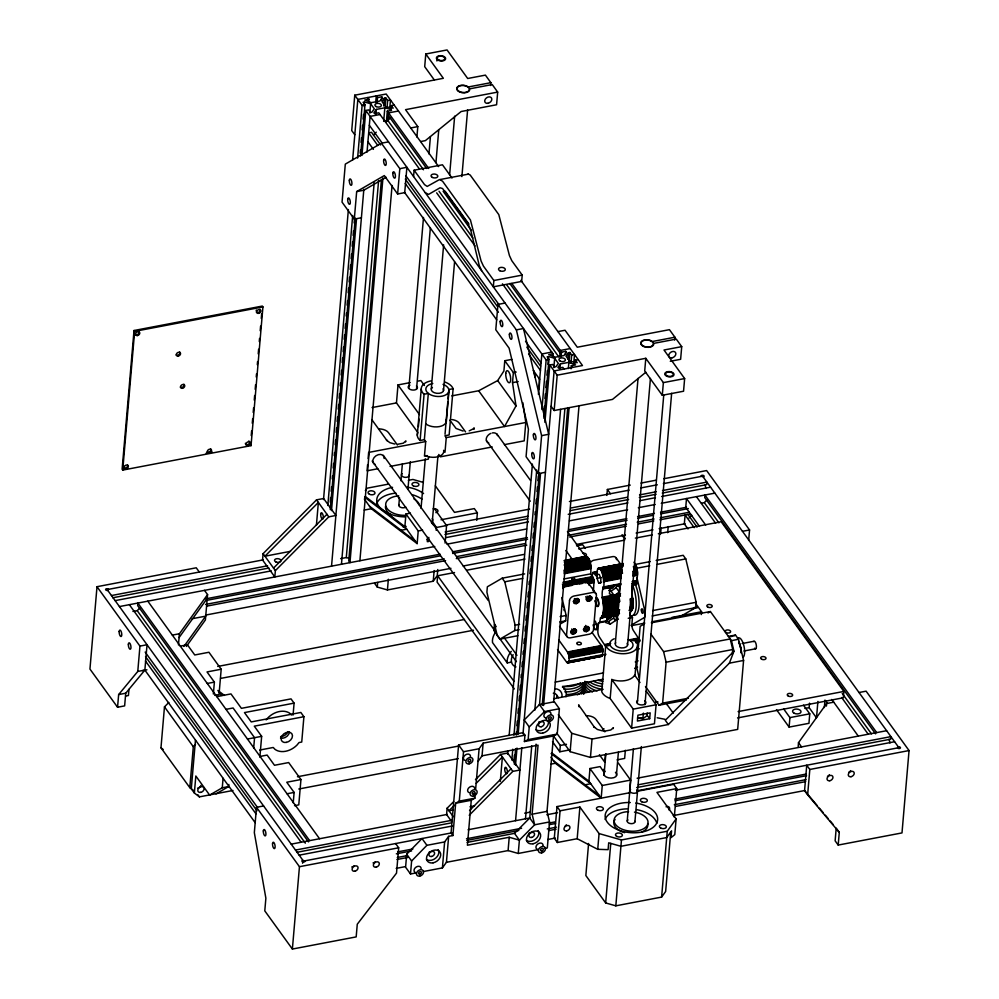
<?xml version="1.0" encoding="UTF-8"?>
<svg xmlns="http://www.w3.org/2000/svg" width="999" height="999" viewBox="0 0 999 999"><rect width="100%" height="100%" fill="white"/><g stroke="black" fill="none" stroke-linecap="round" stroke-linejoin="round"><path stroke-width="1.5" d="M557.529 649.587L566.583 662.112C570.566 664.323 569.218 654.108 567.457 651.985L558.816 640.022M593.481 590.784L594.03 580.444L590.684 573.876C591.146 569.567 591.495 555.506 584.902 557.017M605.844 646.865L599.388 637.025A4.645 1.686 79.2 0 1 597.864 630.669L598.538 622.901L599.974 622.065C599.238 617.819 604.045 615.496 603.471 610.963C604.457 603.533 600.649 596.378 602.809 588.985C607.005 584.253 598.676 554.333 596.191 575.911L593.031 572.439L591.858 576.873M567.782 662.874L602.297 656.043L603.021 650.836L602.06 646.528L591.97 632.355M629.87 615.072L630.094 612.412L632.192 609.989L633.241 605.294L631.88 591.57L632.404 585.377L636.663 584.565C637.037 577.222 639.36 568.419 633.978 562.2M740.996 652.472L740.996 651.56M97.003 586.7L89.947 669.055L117.557 707.242L124.638 705.881L125.724 693.219L144.867 670.092L147.04 644.742L139.947 646.103L97.003 586.7L196.241 567.794L199.313 572.04M134.016 330.507L122.128 469.243L122.74 470.092L251.036 445.641L262.937 306.918L262.325 306.069L134.016 330.507L134.64 331.356L122.74 470.092M117.557 707.242L118.644 694.567L137.775 671.44L139.947 646.103M128.958 689.347L128.434 695.516L125.599 696.053M194.318 791.096L189.798 787.649L160.976 747.789L164.473 706.855L168.831 702.459M178.459 644.942L179.408 633.753L207.567 594.605L204.495 590.359M189.798 787.649L193.307 746.728L195.479 744.53M207.567 594.605L205.394 619.942L186.326 646.465M195.479 740.084L191.296 788.798L194.355 793.019L199.388 796.865L232.979 790.471M213.361 694.043L214.385 682.117L207.018 671.94L221.191 669.23L219.018 694.567L214.773 695.379M251.224 435.552L251.623 430.931M252.272 423.214L252.672 418.593M253.209 412.425L253.596 407.804M254.258 400.099L254.658 395.479M255.182 389.31L255.582 384.677M256.243 376.973L256.506 373.888M257.305 364.647L257.567 361.563M258.229 353.858L258.616 349.225M259.278 341.521L259.54 338.436M260.202 330.731L260.602 326.111M261.263 318.406L261.663 313.773M194.355 793.019L195.829 775.998L209.628 795.092L222.265 787.774L223.077 778.271M216.009 793.88L228.646 786.55L228.833 784.44M263.099 553.658L262.562 559.989L274.825 576.96L275.374 570.629L328.796 516.833L335.889 515.484L323.614 498.513L316.521 499.862L263.099 553.658L275.374 570.629M253.671 748.126L254.558 737.687L233.092 707.991L225.999 709.34M259.865 757.205L261.651 736.338L254.283 726.161L303.908 716.708L301.735 742.045L299.038 742.557L296.978 745.092A17.033 12.55 -35.9 0 1 274.925 749.3L273.239 747.477L259.665 750.062M263.599 805.956L256.506 807.304L254.333 832.642L265.871 898.201L264.785 910.863L292.382 949.05L356.181 936.9L357.267 924.225L396.516 873.138L398.688 847.789L395.616 843.556M293.069 715.059L294.093 703.134L291.021 698.888L241.408 708.341L230.981 693.918L216.833 696.615M316.396 525.349L318.369 502.41L264.947 556.206L290.509 551.336M293.231 802.846L294.131 792.419L286.763 782.229L300.949 779.532L298.776 804.869L294.518 805.681M490.634 85.489L490.871 82.68L485.414 75.125L467.694 78.496L447.053 49.95L425.786 53.996L443.356 78.309L354.757 95.192L351.723 130.532L354.795 134.778M323.526 499.562L348.389 209.54M352.647 159.915L357.829 99.425L354.757 95.192M327.822 505.506L352.684 215.484M357.605 158.104L362.125 105.37L357.829 99.425L386.176 94.031L438.648 166.596M354.308 219.106L356.668 191.596L384.315 175.574L397.639 193.993L404.72 192.645L406.893 167.308L399.812 168.656L381.406 143.207L345.304 164.123L342.045 202.135L354.308 219.106L361.401 217.757M330.232 502.147L330.632 497.49M331.156 491.283L331.556 486.638M332.23 478.883L332.492 475.774M333.154 468.019L333.554 463.374M334.215 455.619L334.49 452.522M335.152 444.767L335.552 440.109M336.213 432.355L336.613 427.697M337.15 421.503L337.537 416.845M338.211 409.091L338.611 404.433M339.136 398.239L339.535 393.581M340.197 385.826L340.472 382.729M341.134 374.975L341.533 370.317M342.195 362.562L342.595 357.917M343.132 351.71L343.531 347.053M344.193 339.298L344.593 334.653M345.117 328.446L345.517 323.788M346.191 316.034L346.453 312.937M347.115 305.182L347.515 300.524M348.176 292.769L348.576 288.124M349.113 281.918L349.513 277.26M350.174 269.505L350.574 264.86M351.111 258.654L351.498 253.996M352.172 246.254L352.572 241.596M353.097 235.389L353.496 230.744M354.158 222.989L354.433 219.88M360.152 153.197L360.414 150.087M361.076 142.333L361.476 137.687M362.137 129.932L362.537 125.275M363.074 119.068L363.474 114.423M364.136 106.668L364.535 102.01L370.629 103.746L374.313 108.841L371.89 112.2L370.479 112.462L368.631 109.915L365.796 110.464L361.95 155.432M292.382 949.05L299.45 866.695L256.506 807.304M330.257 509.615L355.244 218.044M360.564 156.006L364.96 104.833L363.112 102.285L364.535 102.01M331.493 510.589L356.493 219.018M302.597 863.236L302.859 860.264A1.548 0.887 4.9 0 0 302.048 861.375A1.548 0.887 4.9 0 0 304.083 861.95A1.548 0.887 4.9 0 0 304.882 860.838M368.706 102.335L368.981 99.238L367.757 97.54M369.83 113.049L370.629 103.746M331.543 566.158L363.848 189.298M367.033 152.073L370.092 116.396L365.796 110.464M375.724 102.123L376.261 95.916L377.485 97.615L377.085 102.273M375.936 114.073L376.336 109.415L384.84 107.792L390.934 109.528L391.558 110.377L387.3 111.189L386.363 122.053M341.458 564.273L374.175 182.755M381.468 99.912L381.743 96.803L377.485 97.615M383.716 105.994L384.378 98.239L385.801 97.964L387.637 100.512L387.113 106.718M340.622 558.641L346.291 557.554L378.596 180.694M383.778 120.205L384.84 107.792M385.139 105.719L385.801 97.964M381.443 179.433L348.738 560.951L349.962 562.649L382.942 178.022M387.862 120.642L388.524 112.887L398.451 111.001M389.81 107.717L390.472 99.962L387.637 100.512M391.059 108.704L391.321 105.594L394.155 105.057M367.595 464.672L367.07 470.804L377.797 468.756M368.119 458.553L368.643 452.422L425.711 441.558L424.463 456.131L427.297 455.581M359.89 560.751L392.07 185.439M397.639 193.993L399.812 168.656M437.762 569.53L437.25 575.636L433.229 581.231L387.437 589.947L377.272 587.062L377.672 582.479M413.574 176.536L414.11 170.205L442.47 164.798L452.023 178.022M416.908 137.05L417.794 126.623L405.532 109.653L497.677 92.095L496.59 104.758L461.151 111.513L425.374 140.634L420.804 141.508M425.786 53.996L424.7 66.671L434.365 80.045M425.711 441.558L424.363 439.672L420.104 440.484A16.159 9.228 4.9 0 1 417.907 432.567L396.466 402.909L398.002 384.927L410.189 382.605M387.437 589.947L388.349 579.258M398.838 505.094L399.488 497.49M400.924 480.769L402.372 463.836M408.878 387.912L423.501 217.457M428.946 153.933L430.407 136.888M436.913 60.964L437.175 57.867M405.956 513.986L418.231 530.956L417.145 543.618L404.87 526.648L405.956 513.986L410.439 513.124M407.942 489.323L410.314 461.688M416.558 388.861L430.369 227.71M435.951 162.637L438.736 130.095M417.282 435.214L421.241 388.973M418.419 426.573L419.068 419.081M420.104 440.484L424.076 394.243A16.159 9.228 4.9 0 1 430.956 380.919M424.363 439.672L428.321 393.431L424.076 394.243M421.029 508.416L425.287 458.803M431.268 389.036L443.631 244.842M449.612 175.075L454.657 116.159M428.608 456.58L428.384 459.115L390.06 466.421M427.672 537.462L427.31 541.683L428.484 541.458L428.833 537.4M432.242 522.34L437.962 455.669M443.544 390.559L454.57 261.875M461.888 176.598L467.607 109.927M475.274 793.568L474.875 798.164L459.278 801.136L455.669 803.233L452.897 835.539L448.651 836.35L444.63 841.932L426.91 845.316L422.003 838.523L406.705 854.207L405.594 867.194L410.502 873.988L415.946 872.951M436.176 530.307L436.413 527.484L432.38 521.503A6.581 3.759 4.9 0 0 432.292 518.618M445.03 434.228L447.802 401.848M448.076 398.776L448.863 389.523L453.121 388.711L449.15 434.952L444.905 435.764L446.253 437.637L445.005 452.21L443.656 450.337A11.613 6.631 4.9 0 1 438.136 456.693A11.613 6.631 4.9 0 1 425.287 455.581M446.303 421.665L448.913 391.258M433.229 581.231L434.14 570.541M410.502 873.988L411.613 861.001L426.91 845.316M454.508 572.552L437.649 575.761L437.1 582.092L514.348 688.935M445.079 543.094L446.578 525.549L434.315 508.578M453.671 801.61L447.127 808.203L446.59 814.535L451.848 821.802M423.214 871.565L442.407 867.906L444.63 841.932M440.022 179.545L442.657 181.343L470.442 219.992L481.068 260.964L483.429 266.084L493.856 280.507L493.319 286.838L521.665 281.431L522.215 275.1L511.788 260.677L509.428 255.557L498.788 214.598L470.192 175.037L468.369 174.138L439.285 179.695L427.185 186.426L424.538 184.628L414.11 170.205M442.407 867.906L446.428 862.312L448.651 836.35M476.735 520.379L477.385 512.837L474.313 508.591L454.495 512.375L435.314 485.839M524.413 741.533L528.146 739.61L529.233 726.947L524.2 719.979L539.46 704.607L554.345 701.773L559.39 708.741L557.217 734.078L553.471 735.988L524.413 741.533L524.95 735.189L523.114 732.654L458.603 744.942L451.061 832.991L452.897 835.539M505.044 303.059L497.964 304.42L495.791 329.757L509.115 348.176L528.434 429.17L526.073 456.68L538.349 473.651L545.442 472.29M459.278 801.136L463.511 751.723L458.603 744.942M511.875 359.378L504.782 360.726L503.908 370.979L497.677 380.582L478.658 390.759L451.81 395.879M474.875 798.164L471.266 800.261L467.407 845.229L509.228 837.262L519.393 840.159L534.652 824.787L549.537 821.952L547.015 811.375L553.471 735.988M475.661 788.985L479.108 748.75L483.129 743.156L524.95 735.189M478.658 390.759L504.532 426.536L516.008 405.944L512.512 382.654L513.374 372.602L504.782 360.726M478.022 761.425L482.042 755.831L483.129 743.156M522.814 402.659L525.799 422.49L524.213 440.859L504.42 444.63M500.299 781.418L502.397 756.955L476.223 783.303M499.85 639.148L514.66 630.556L515.122 625.187L504.77 581.805L502.16 578.209L487.35 586.788L486.9 592.17L497.252 635.539L499.85 639.148L517.857 635.714M507.554 754.108L507.817 750.998M509.153 735.489L532.417 464.085M538.399 394.293L541.858 353.971L551.785 352.085M511.85 760.039L512.774 749.188M513.973 735.227L536.713 470.029M541.895 409.54L546.153 359.915L370.092 116.396L380.02 114.51M538.349 473.651L541.608 435.639L516.358 329.87L497.964 304.42M513.998 759.789L514.398 755.132M516.121 734.977L516.383 731.867M516.92 725.674L517.32 721.016M517.981 713.261L518.381 708.603M519.043 700.848L519.443 696.203M519.98 689.997L520.379 685.351M521.041 677.597L521.303 674.487M521.965 666.733L522.365 662.087M523.039 654.333L523.301 651.223M523.963 643.468L524.363 638.823M525.024 631.068L525.424 626.41M525.961 620.204L526.361 615.559M527.022 607.804L527.422 603.146M527.959 596.94L528.359 592.295M529.02 584.54L529.283 581.43M529.945 573.676L530.344 569.03M531.006 561.276L531.406 556.618M531.943 550.412L532.342 545.766M533.004 538.011L533.404 533.354M533.941 527.16L534.34 522.502M535.002 514.747L535.264 511.65M535.926 503.896L536.326 499.238M537 491.483L537.4 486.825M537.924 480.631L538.324 475.974M543.906 410.839L544.305 406.181M544.967 398.426L545.367 393.781M545.904 387.575L546.441 381.368M546.965 375.162L547.365 370.517M547.902 364.31L548.563 356.556L554.657 358.291L558.341 363.386L555.919 366.733L554.507 367.008L552.672 364.46L549.825 364.997L544.917 422.39M514.285 764.16L515.609 748.651M516.808 734.69L539.285 472.589M543.931 418.306L548.988 359.365L547.14 356.83L548.563 356.556M446.428 862.312L508.091 850.574L509.228 837.262M515.521 765.134L516.995 748.076M518.181 734.115L540.521 473.563M552.734 356.88L553.009 353.783L502.447 283.841M553.858 367.595L554.657 358.291M515.571 820.703L521.815 747.814M523.014 733.853L554.12 370.941L582.479 365.534L520.866 280.332M645.866 372.24L612.474 399.425L554.158 410.527L557.192 375.187L549.825 364.997M559.752 356.668L560.289 350.462L570.204 348.576M508.091 850.574L518.244 853.458L519.393 840.159L514.485 833.366L467.095 842.394M559.964 368.619L560.364 363.961L568.868 362.337L575.586 364.922L571.328 365.734L571.066 368.831M561.113 356.805L561.513 352.16L511.863 283.491M525.486 818.805L531.743 745.916M534.802 710.252L560.589 409.378M565.496 354.445L565.771 351.348L561.513 352.16M567.882 358.978L568.406 352.772L569.83 352.51L571.665 355.045L571.003 362.799M514.485 833.366L529.745 817.994L536.076 744.155M539.485 705.082L564.885 408.866M568.344 368.544L568.868 362.337M569.03 361.813L569.83 352.51M529.745 817.994L534.652 824.787L532.13 814.21L538.049 745.167L482.042 755.831M542.207 705.381L567.732 407.604M543.568 705.531L569.093 407.754M573.701 363.811L574.5 354.508L571.665 355.045M575.087 363.249L575.349 360.139L578.184 359.603M553.621 702.085L579.02 405.869M560.314 623.963L565.696 620.841L566.158 615.459L561.875 597.514M549.537 821.952L547.315 847.926L544.617 848.438M570.516 749.75L559.79 751.785L560.339 745.454L553.059 735.401M629.745 792.719L557.005 806.58L554.295 838.248L557.367 842.494L577.172 838.71L597.727 849.312L608.104 849.662L608.691 842.806L620.928 846.29L666.72 837.562L671.565 830.831L670.978 837.686L674.775 834.64L676.123 818.905L656.942 792.369L676.748 788.586L674.3 817.244M557.367 842.494L560.077 810.813L557.005 806.58M728.371 636.4L735.464 635.052L738.536 639.285L743.581 660.439L737.674 729.395L590.446 757.442L570.129 751.66L571.715 733.278L558.304 714.747M583.678 694.305L584.59 683.666M597.04 578.346L597.39 574.175L599.325 574.5L600.899 579.02L600.549 583.204L598.613 582.867L597.04 578.346L601.286 577.534M577.172 838.71L579.895 807.042L560.077 810.813M606.868 495.442L607.38 489.473L630.269 485.114M590.446 757.442L592.02 739.073L668.356 724.525L729.395 663.149L733.965 651.223L731.443 640.646L710.401 611.538L651.336 622.789M589.984 768.518L602.26 785.489L601.173 798.164L588.898 781.193L589.984 768.518L600.149 766.583L604.195 772.564A6.581 3.759 4.9 0 0 611.263 778.084A6.581 3.759 4.9 0 0 615.446 772.264M618.069 614.697L612.125 615.834L607.255 619.13L605.594 622.502L610.289 624.1L615.409 620.629L617.07 617.257L615.546 615.134M588.598 843.468L585.851 875.536L605.669 902.946L615.821 905.831L661.613 897.09L665.634 891.508L670.741 831.967M615.409 620.629L613.573 618.081L613.898 614.285M619.243 591.945L619.68 586.875L614.785 585.002L609.852 588.748L609.427 593.818L614.36 595.741L619.243 591.945L616.183 587.699L616.395 585.164M605.506 754.07L604.807 762.212L599.4 754.732M646.253 691.183L656.081 704.77L654.445 723.776L631.605 728.134L610.164 698.476L611.788 679.47A16.159 9.228 4.9 0 0 634.64 675.112L639.997 682.529M597.727 849.312L599.075 833.578L579.895 807.042M604.008 775.361L605.869 753.658M615.309 643.568L638.036 378.446M557.192 375.187L645.791 358.304L644.705 370.979L662.287 395.279L683.553 391.233L684.64 378.559L663.998 350.012L681.718 346.641L680.631 359.303L670.292 361.276M632.005 589.51L632.442 584.44M616.42 775.336L618.406 752.072M627.584 645.092L650.436 378.421M605.669 902.946L610.764 843.393M630.169 615.534A23.202 8.417 79.2 0 0 631.805 617.145L632.467 617.469L631.892 624.188A4.645 1.686 79.2 0 0 633.403 630.544L639.872 640.384L635.439 641.221M625.349 750.286L624.65 758.428L617.02 759.889M634.952 676.061L637.599 645.229M615.821 905.831L621.465 839.959L667.257 831.23L676.123 818.905M631.605 728.134L633.229 709.128L611.788 679.47M662.287 395.279L663.373 382.617L645.791 358.304M629.482 793.243L630.606 780.094L618.344 763.124M627.222 820.978L633.416 748.726M637.412 702.247L663.711 395.442M674.662 340.035L674.912 337.212L669.442 329.67L577.297 347.215L565.034 330.257L557.942 331.606M637.487 718.019L642.894 718.681L643.368 713.111M634.902 821.927L641.358 746.578M644.942 704.745L671.64 393.294M660.601 534.028L661.126 527.872M647.19 712.999L646.94 715.784L642.894 718.681M649.687 718.706L650.187 712.874L637.911 715.209L637.412 721.041L649.687 718.706L647.839 716.158M667.682 532.679L668.219 526.523M645.491 686.538L659.003 705.219L662.624 703.134L666.108 662.212L663.586 651.635L650.973 634.203M661.613 897.09L667.257 831.23M652.359 621.678L680.881 616.233L695.679 607.654L696.141 602.285L685.789 558.903L683.191 555.307L656.168 560.451M701.335 614.56L701.573 611.75L698.513 607.504L692.582 608.641M732.354 654.07L732.742 649.525L730.219 638.948L663.586 651.635M748.663 540.397L749.55 529.97L706.618 470.566L663.86 478.721M803.521 705.182L809.764 713.823L808.953 723.326L789.11 727.097L789.922 717.607L783.678 708.965M798.176 746.465L798.501 742.669L826.648 703.521L833.74 702.172M817.906 701.435L816.495 717.831L809.14 707.642L809.527 703.171M807.642 794.804L804.57 790.571L806.742 765.234L809.814 769.467L807.642 794.804L839.285 832.404L838.198 845.067L901.997 832.916L909.053 750.561L866.108 691.171L859.015 692.519M824.35 707.529L824.999 700.074M826.435 706.056L826.648 703.521M658.341 533.716L721.178 521.74L843.868 691.433L843.331 697.777L737.574 717.919M405.656 441.883L405.894 440.909L403.284 443.206L397.927 444.218M473.863 428.883L474.113 427.922L473.514 429.258L474.026 428.459L469.193 430.869M613.149 728.646L613.398 727.684L610.776 729.982L605.431 730.993M605.943 654.233L605.119 655.394L603.92 654.632M578.771 601.96L578.983 599.425L576.635 598.626L574.075 600.362L573.851 602.897L576.198 603.696L578.771 601.96L576.311 598.563M576.161 632.367L576.373 629.832L574.025 629.033L571.465 630.769L571.241 633.304L573.588 634.103L576.161 632.367L573.701 628.97M591.52 599.525L591.745 596.99L589.398 596.191L586.825 597.926L586.613 600.461L588.96 601.261L591.52 599.525L589.073 596.128M588.923 629.932L589.135 627.397L586.788 626.598L584.228 628.334L584.003 630.869L586.351 631.668L588.923 629.932L585.651 625.411M739.297 643.331L738.611 642.819M376.336 109.415L373.926 112.775L374.538 113.624L378.796 112.812L419.305 168.843M384.378 98.239L381.968 101.586L385.651 106.681L393.156 108.142L391.321 105.594M179.083 637.549L207.23 598.401M183.928 646.453L205.719 616.146L192.183 618.718M365.359 490.646L367.132 488.174L388.499 484.103M560.364 363.961L557.954 367.32L558.566 368.169L562.824 367.357L564.048 369.056M568.406 352.772L565.996 356.131L569.68 361.226L577.185 362.687L575.349 360.139M373.514 134.94L376.261 132.168M383.616 121.304L387.862 120.492L390.609 117.72M132.954 611.463L137.213 610.651L139.96 607.892M273.539 568.081L326.948 514.285M689.023 517.994L691.77 515.234M701.448 503.159L704.283 502.622L707.03 499.862M475.474 779.657L500.549 754.407L507.642 753.059L519.917 770.029L512.824 771.378L469.218 815.284M529.233 726.947L544.492 711.575L559.39 708.741M454.42 805.256L448.976 810.751L453.484 809.889M469.555 810.551L510.988 768.83M733.965 651.223L665.297 720.279L668.356 724.525M608.703 590.372L611.051 591.171L616.183 587.699M606.093 620.754L608.441 621.553L613.573 618.081M386.138 177.273L363.761 190.247L356.668 191.596M631.181 625.187L644.642 617.382L645.104 612L636.9 577.597M643.768 624.225L640.159 626.323L636.65 667.245L639.173 677.821M707.991 612.936L710.401 611.538M733.815 636.001L735.464 635.052M635.252 661.937L638.111 660.851M634.702 668.281L637.562 667.182M467.644 174.288L468.369 174.138M368.981 99.238L364.722 100.05L371.428 102.635L379.932 101.011L382.355 97.652L381.743 96.803M362.125 105.37L364.96 104.833M490.871 82.68L468.331 86.963A6.581 3.759 4.9 0 0 457.604 86.713A6.581 3.759 4.9 0 0 461.875 92.62A6.581 3.759 4.9 0 0 469.692 88.836L492.22 84.54L497.677 92.095M410.714 127.972L417.794 126.623M381.406 143.207L388.486 141.858M134.64 331.356L262.937 306.918M493.856 280.507L522.215 275.1M516.358 329.87L523.451 328.521L548.688 434.29L541.608 435.639M553.009 353.783L548.751 354.595L555.456 357.167L563.96 355.557L566.383 352.197L565.771 351.348M417.807 381.143L420.854 380.569L424.425 385.514M546.153 359.915L548.988 359.365M674.912 337.212L652.372 341.508A6.581 3.759 4.9 0 0 641.633 341.258A6.581 3.759 4.9 0 0 645.903 347.165A6.581 3.759 4.9 0 0 653.721 343.381L676.261 339.086L681.718 346.641M513.374 372.602L516.208 372.065M372.053 407.567L396.466 402.909M512.512 382.654L518.181 381.581M206.131 453.234L212.238 452.072M663.373 382.617L684.64 378.559M446.253 437.637L525.799 422.49M492.232 446.953L440.434 456.818L438.736 454.47M408.341 480.332L412.924 479.458L423.376 482.43M364.235 510.077L371.328 508.728L417.145 543.618M403.134 526.985L406.168 526.411M441.009 519.767L477.385 512.837M640.958 483.079L656.231 480.169M400.699 530.344L406.718 529.195L364.61 497.14M263.286 559.852L107.168 589.597L303.471 861.113L451.948 832.816M445.442 525.149L529.632 509.115M569.418 501.535L629.12 490.159M640.684 487.962L657.317 484.79M663.373 483.641L702.597 476.161L898.9 747.677L675.424 790.246M418.231 530.956L422.589 530.119M436.413 527.484L446.578 525.549M111.463 595.541L267.582 565.796M445.142 531.967L527.797 516.221M570.654 508.054L627.285 497.265M639.535 494.93L656.368 491.72M662.499 490.559L706.88 482.105L706.668 484.64L662.275 493.094M112.775 597.777L268.893 568.031M444.93 534.502L527.584 518.756M570.441 510.589L628.608 499.512M639.323 497.465L656.156 494.255M115.135 600.624L271.266 570.879M445.766 537.637L528.421 521.89M568.219 514.31L627.909 502.934M640.159 500.611L655.456 497.689M661.588 496.528L710.564 487.187M119.43 606.568L434.752 546.49M446.99 544.168L526.585 528.995M569.442 520.841L627.609 509.752M638.324 507.717L655.169 504.507M661.288 503.334L714.859 493.131M205.919 598.813L440.109 554.195M452.36 551.86L527.36 537.574M568.681 529.707L626.848 518.618M637.562 516.583L654.407 513.374M660.526 512.212L686.55 507.255M206.181 600.449L440.372 555.831M452.622 553.496L527.622 539.21M567.42 531.63L627.11 520.254M637.824 518.219L653.134 515.297M660.789 513.848L688.336 508.591M205.569 604.432L444.355 558.941M456.605 556.605L525.486 543.481M568.344 535.314L626.498 524.238M637.225 522.19L654.058 518.993M660.177 517.819L689.26 512.275M206.805 606.118L445.579 560.639M456.293 558.591L526.71 545.179M569.567 537.012L626.198 526.223M638.448 523.888L653.758 520.979M659.877 519.805L690.484 513.973M206.044 614.997L450.949 568.331M463.186 566.008L524.413 554.333M576.46 544.43L625.436 535.089M636.151 533.054L652.996 529.845M659.115 528.683L685.139 523.726M576.548 545.879L582.654 544.717L585.339 548.414M466.758 570.217L524.999 559.115M578.646 548.901L624.625 540.134M635.352 538.099L652.21 534.89M172.328 635.102L179.408 633.753M564.223 560.489L586.413 556.256M564.398 560.676L586.713 556.368M564.822 560.764L587.012 556.543M565.134 561.013L587.325 556.78M565.434 561.313L587.624 557.08M564.273 561.95L587.936 557.442M564.572 562.375L588.236 557.867M564.86 562.849L588.536 558.341M565.159 563.374L588.823 558.866M565.434 563.948L589.098 559.44M564.21 564.835L589.36 560.052M742.469 531.318L749.55 529.97M564.46 565.484L589.61 560.701M564.697 566.171L589.847 561.376M502.16 578.209L524.675 573.913M564.91 566.883L590.059 562.087M565.097 567.607L590.247 562.812M565.272 568.344L590.421 563.561M565.422 569.093L590.571 564.31M564.06 570.129L590.684 565.059M504.77 581.805L522.777 578.371M564.16 570.879L590.784 565.809M564.223 571.615L590.846 566.545M564.26 572.34L590.896 567.27M180.295 646.128L187.387 644.78L194.755 654.969L208.928 652.26L221.191 669.23M564.285 573.039L590.909 567.969M564.273 573.726L590.896 568.643M598.226 568.256L623.376 563.473M597.976 568.431L623.126 563.636M599.338 568.269L623.014 563.761M597.527 568.943L623.314 563.936M599.949 568.681L622.14 564.447M600.262 568.98L622.452 564.747M600.561 569.343L622.752 565.109M600.874 569.755L623.064 565.534M601.161 570.229L623.351 565.996M601.448 570.754L622.165 566.808M592.769 572.552L597.464 571.59M635.152 564.46L650.162 561.6M592.532 572.789L596.565 572.015M593.918 572.839L596.878 572.265M601.735 571.316L622.439 567.37M564.048 578.945L590.684 573.876M594.23 573.201L597.19 572.639M601.997 571.928L621.228 568.269M602.247 572.577L621.478 568.918M633.316 566.658L636.276 566.096M602.484 573.251L621.715 569.592M633.541 567.332L636.5 566.77M602.697 573.963L621.927 570.292M633.753 568.044L636.713 567.482M563.061 582.23L592.644 576.585M602.884 574.687L622.115 571.028M633.953 568.768L649.762 565.771M657.267 564.335L685.789 558.903M563.349 582.692L592.944 577.06M603.059 575.424L622.29 571.765M634.128 569.505L637.087 568.943M563.636 583.254L593.219 577.622M603.209 576.173L622.439 572.514M634.265 570.254L637.225 569.692M562.412 584.178L593.481 578.259M603.334 576.935L622.564 573.264M632.916 571.291L637.35 570.454M562.637 584.877L593.706 578.958M562.824 585.601L593.893 579.695M603.421 577.684L621.178 574.3M633.016 572.04L637.449 571.203M603.496 578.421L621.253 575.037M633.079 572.789L637.524 571.94M562.974 586.363L594.03 580.444M603.533 579.145L621.291 575.761M633.129 573.513L637.562 572.664M563.061 587.112L571.94 585.426M579.345 584.015L582.292 583.453M585.252 582.892L594.13 581.193M603.558 579.845L621.303 576.46M633.141 574.213L637.574 573.364M588.261 583.054L594.18 581.93M603.546 580.519L621.291 577.147M633.129 574.887L637.562 574.038M588.261 583.741L594.18 582.617M603.508 581.168L621.253 577.784M633.091 575.536L637.524 574.687M603.433 581.78L621.191 578.396M633.029 576.136L637.462 575.299M598.613 582.867L601.448 582.33M137.775 671.44L144.867 670.092M142.682 670.591L146.928 669.78M602.709 587.112L620.466 583.728M632.292 581.48L636.738 580.631M602.772 587.562L614.435 585.339M615.209 585.189L621.203 584.053M632.379 581.918L636.8 581.081M602.822 588.299L613.336 586.288M616.408 585.701L620.554 584.914M633.004 582.542L636.838 581.818M602.809 588.985L612.125 587.212M617.607 586.163L620.516 585.614M631.655 583.491L636.838 582.504M217.72 666.445L464.473 619.442M602.11 597.24L613.261 595.117M615.047 594.78L620.541 593.731M602.285 597.939L614.223 595.666M614.447 595.616L620.017 594.555M602.459 598.688L620.317 595.279M602.622 599.437L620.491 596.028M602.772 600.187L619.155 597.065M602.909 600.948L619.293 597.827M603.046 601.698L619.417 598.588M118.644 694.567L125.724 693.219M603.159 602.459L619.53 599.338M603.259 603.221L619.63 600.099M603.346 603.97L619.717 600.849M630.144 598.863L633.116 598.301M603.421 604.72L619.792 601.598M630.219 599.612L633.191 599.038M220.579 678.421L473.464 630.244M603.483 605.456L618.369 602.622M630.282 600.349L633.254 599.787M603.533 606.181L618.418 603.346M630.319 601.086L633.304 600.511M603.558 606.905L618.443 604.07M630.357 601.81L633.329 601.236M603.583 607.617L618.468 604.782M630.369 602.522L633.354 601.947M207.293 683.466L214.385 682.117M515.122 625.187L519.617 624.325M560.152 616.608L566.158 615.459M603.583 608.316L618.468 605.481M630.381 603.209L633.354 602.647M603.583 609.003L618.468 606.168M630.369 603.896L633.354 603.334M603.558 609.677L618.443 606.843M630.344 604.57L633.329 604.008M603.521 610.327L618.406 607.492M630.307 605.219L633.291 604.657M603.471 610.963L618.356 608.129M630.257 605.856L633.241 605.294M603.408 611.575L618.294 608.741M630.194 606.468L633.179 605.906M603.321 612.175L618.206 609.34M630.119 607.067L633.091 606.493M603.234 612.749L619.605 609.627M630.032 607.642L633.004 607.067M603.134 613.299L619.505 610.177M629.919 608.191L632.904 607.617M514.66 630.556L519.155 629.707M559.69 621.977L565.696 620.841M603.009 613.823L619.38 610.701M629.807 608.716L632.779 608.141M602.884 614.323L619.255 611.201M629.67 609.215L632.654 608.653M602.734 614.797L619.118 611.675M629.532 609.69L632.504 609.115M602.584 615.234L618.955 612.125M629.382 610.139L632.355 609.565M602.409 615.659L618.793 612.537M629.208 610.551L632.192 609.989M602.235 616.046L618.606 612.924M602.047 616.408L618.418 613.286M601.848 616.733L618.219 613.623M601.635 617.032L619.492 613.636M601.41 617.307L617.782 614.185M600.936 617.744L617.557 614.422M600.436 618.044L618.556 614.497M600.324 618.081L612.125 615.834M652.609 610.576L696.141 602.285M599.974 622.065L607.117 620.704M598.538 622.901L605.669 621.54M615.496 619.667L618.431 619.118M594.455 624.662L597.302 624.125M628.221 618.281L632.467 617.469M694.942 607.217L697.901 606.655L696.178 604.283M652.147 615.946L695.679 607.654M593.044 624.937L594.617 629.445L597.452 628.908M671.94 617.394L701.573 611.75M631.343 625.674L644.855 623.101M294.093 703.134L244.468 712.587L251.224 721.915L300.836 712.462L303.908 716.708M495.604 632.205A16.159 11.913 -35.9 0 0 492.519 642.544L507.242 662.911L511.488 662.1M604.782 644.492L610.701 643.368M628.458 639.984L638.811 638.011M567.457 651.985L601.485 645.504M605.082 644.967L609.527 644.118M628.758 640.459L639.11 638.486M567.757 652.447L601.785 645.966M605.369 645.529L609.977 644.68M630.519 640.771L639.385 639.048M568.031 653.009L602.06 646.528M607.105 645.878L610.064 645.317M633.728 640.809L639.647 639.685M568.294 653.646L602.322 647.165M568.518 654.345L602.547 647.864M635.626 641.957L640.059 641.108M568.706 655.082L602.734 648.601M635.764 642.707L638.723 642.145M568.856 655.831L602.872 649.35M568.943 656.593L602.971 650.099M568.993 657.317L603.021 650.836M568.993 658.004L603.021 651.523M568.718 661.163L602.747 654.682M568.618 661.713L602.647 655.232M566.895 662.487L602.497 655.694M567.207 662.737L602.297 656.043M636.188 649.475L639.397 648.801M567.507 662.874L602.072 656.281M729.557 636.813L732.392 636.276M731.443 640.646L738.536 639.285M742.145 643.531L753.983 641.271M247.477 739.035L261.651 736.338M555.194 682.117L603.446 672.914M666.108 662.212L732.742 649.525M743.93 651.011L755.768 648.751M602.934 679.245L562.4 686.975L563.573 687.749A16.159 11.913 -35.9 0 1 566.046 696.778M729.395 663.149L743.581 660.439M553.596 698.776L603.159 689.335M260.052 756.43L267.133 755.082L274.5 765.271L288.674 762.562L300.949 779.532M662.624 703.134L688.361 698.226M633.229 709.128L656.081 704.77M222.265 787.774L228.646 786.55M659.003 705.219L686.263 700.037M297.465 776.747L458.391 746.091M463.511 751.723L479.108 748.75M528.146 739.61L557.217 734.078M298.788 789.01L458.191 758.641M287.038 793.768L294.131 792.419M560.339 745.454L566.47 744.292M738.124 711.588L843.868 691.433M804.882 708.453L809.14 707.642M789.922 717.607L809.764 713.823M551.098 764.085L555.357 763.273L601.173 798.164M455.669 803.233L471.266 800.261M470.029 806.73L474.537 805.881M584.727 784.877L590.746 783.74L551.111 753.558M291.196 844.143L447.327 814.397M637.125 778.233L886.625 730.706M602.26 785.489L630.606 780.094M295.492 850.074L451.623 820.329M638.361 784.752L890.921 736.638L890.708 739.173L636.613 787.587M296.803 852.322L451.411 822.864M299.176 855.169L452.235 826.011M637.449 790.721L894.605 741.733M637.325 791.27L673.688 784.352L676.748 788.586M524.65 813.174L530.319 812.1M532.13 814.21L547.015 811.375M468.056 829.757L530.007 817.944M546.84 814.747L557.592 812.699M299.45 866.695L398.688 847.789M809.814 769.467L909.053 750.561M397.614 851.897L412.912 848.975M466.496 838.773L521.59 828.271M549.15 823.026L555.269 821.865M674.662 799.113L806.293 774.038M396.341 853.82L411.65 850.911M466.745 840.409L518.793 830.494M549.4 824.662L555.531 823.501M674.924 800.748L806.555 775.674M397.265 857.504L406.443 855.756M547.265 828.933L556.455 827.184M674.313 804.732L805.943 779.645M396.953 859.502L407.667 857.454M548.488 830.631L556.143 829.17M675.536 806.43L805.644 781.643M396.203 868.368L405.382 866.62M547.739 839.497L555.382 838.036M673.251 815.584L804.882 790.509M518.244 853.458L537.737 849.749M601.81 656.393L600.923 656.006M665.072 719.305L657.192 717.781M594.617 629.445L596.553 629.782L596.903 625.599L595.329 621.091M463.124 431.081L456.068 428.459L449.825 420.142M394.905 444.068L389.835 442.669L386.463 440.047L387.05 440.684L371.803 419.592M602.397 730.843L597.34 729.445L593.968 726.81L594.555 727.447L578.608 704.907L579.07 706.793L579.02 705.406M346.291 557.554L348.726 558.254M571.715 733.278L592.02 739.073M599.075 833.578L621.465 839.959M612.612 615.746L617.07 617.257M365.247 496.478L404.87 526.648M369.48 506.181L415.297 541.071M551.748 752.909L588.898 781.193M553.508 760.726L599.325 795.616M224.438 695.429L217.894 690.446L221.503 695.429M160.976 747.789L163.149 749.45M740.184 645.866L740.833 648.838M425.262 192.72L428.633 194.38L440.022 187.787L442.569 188.536L467.844 223.264L470.754 230.294L479.258 265.534L481.618 270.654M622.015 534.79L624.974 538.311M622.115 535.501L625.074 539.023M804.57 790.571L817.432 805.843M819.405 808.191L823.363 812.886M825.336 815.234L828.308 818.755M830.281 821.103L833.253 824.637M876.697 732.592L704.932 495.029L704.72 497.552L875.574 733.865M704.283 502.622L718.905 522.839M842.244 693.443L871.478 733.878M696.428 496.64L715.621 523.176M841.695 697.564L868.193 734.215M705.694 525.074L686.5 498.538L685.751 507.405L699.45 526.361M831.78 699.462L858.278 736.101M825.536 700.749L827.359 703.271M687.924 514.46L697.065 527.097M694.23 527.647L685.089 515.009L684.327 523.876L687.986 528.933M387.3 111.189L428.721 168.494M445.167 191.234L468.918 224.088M571.328 365.734L572.552 367.432M388.299 115.422L426.673 168.494M443.119 191.246L471.441 230.419M509.815 283.491L560.064 352.997M387.862 120.492L423.501 169.78M439.036 191.259L472.839 238.012M506.643 284.765L558.716 356.805M436.663 192.857L475.037 245.929M369.33 125.275L382.118 142.957M405.869 175.812L499.063 304.707M525.561 341.358L541.096 362.837M380.644 144.967L371.516 132.33L368.681 132.867L377.809 145.504M405.319 179.083L497.602 306.718M526.835 347.153L540.534 366.109M405.219 183.416L498.414 312.312M528.571 354.021L540.447 370.442M367.919 141.746L373.401 149.326M404.458 192.283L496.74 319.917M533.291 370.467L539.685 379.308M776.485 709.652L789.11 727.097M798.501 742.669L801.56 746.902M551.098 406.293L554.158 410.527M607.38 489.473L610.439 493.718M839.285 832.404L836.213 828.159L835.127 840.821L838.198 845.067M497.677 380.582L516.008 405.944M616.121 557.917L620.217 563.573M611.051 591.171L614.36 595.741M496.728 433.741L530.494 480.432M567.907 532.18L586.151 557.417M486.476 440.671L530.269 501.261M565.859 550.474L572.252 559.315M588.711 583.591L596.066 593.768M590.372 595.928L592.007 598.189M608.441 621.553L610.289 624.1M673.264 713.136L667.894 705.706A9.291 5.307 4.9 0 0 666.645 704.445M587.137 596.128L590.409 600.649M585.689 596.74L588.96 601.261M465.571 431.918L459.24 423.151A9.291 5.307 4.9 0 0 451.798 419.543M585.938 598.925L587.574 601.198M577.622 598.351L579.258 600.624M574.375 598.563L577.647 603.084M573.751 600.299L576.198 603.696M573.176 601.361L574.812 603.621M587.774 626.336L589.41 628.596M584.527 626.535L587.799 631.056M583.903 628.271L586.351 631.668M583.329 629.333L584.964 631.605M575.012 628.758L576.648 631.031M398.002 384.927L419.443 414.573M571.765 628.97L575.037 633.491M571.141 630.706L573.588 634.103M570.566 631.768L572.202 634.028M559.552 626.348L566.92 636.525M397.44 445.017L388.486 432.642A9.291 5.307 4.9 0 0 378.621 428.921M604.932 731.78L595.978 719.405A9.291 5.307 4.9 0 0 586.126 715.684M383.316 455.344L488.249 600.486M556.693 695.129L558.516 697.664M431.393 522.39L433.042 524.662M603.533 769.405L605.169 771.678M496.228 626.673L494.43 624.188L493.893 630.519L516.421 661.688M504.345 637.899L516.97 655.356M372.152 461.026L496.241 632.654M426.948 539.335L428.484 541.458M539.46 704.607L544.492 711.575M556.73 733.116L570.129 751.66M437.649 575.761L513.986 681.343M552.522 741.733L559.79 751.785M364.335 499.063L371.328 508.728M550.936 757.167L555.357 763.273M316.521 499.862L328.796 516.833M500.549 754.407L512.824 771.378M374.575 583.316L377.272 587.062M250.424 444.805L251.036 445.641M447.127 808.203L453.271 816.683M406.705 854.207L411.613 861.001M147.79 601.161L319.555 838.735M309.628 840.621L137.862 603.059L137.65 605.594L308.504 841.895M137.213 610.651L305.319 843.168M129.358 604.682L301.124 842.244M145.167 652.085L257.555 807.517M145.529 656.618L256.993 810.788M145.429 660.951L255.981 813.848M144.668 669.817L255.22 822.726M164.473 706.855L193.307 746.728M197.864 794.742L199.388 796.865M739.31 643.356L739.56 644.867M592.919 588.261L593.556 591.258M889.06 739.173L889.972 742.981M705.019 484.627L705.931 488.436M507.242 662.911A16.159 11.913 -35.9 0 1 511.276 651.373M515.946 666.92A11.613 8.554 -35.9 0 1 513.174 654.682M554.957 688.711A11.613 8.554 -35.9 0 1 562.05 696.378M578.933 659.877A2.323 1.324 4.9 0 1 577.822 660.089M898.288 746.827A1.548 0.887 4.9 0 1 900.311 747.402A1.548 0.887 4.9 0 1 899.512 748.526A1.548 0.887 4.9 0 1 897.477 747.939M850.661 770.629A3.247 2.398 -35.9 0 1 848.738 772.215M829.395 774.687A3.247 2.398 -35.9 0 1 828.87 775.324M828.221 775.861A3.247 2.398 -35.9 0 1 827.472 776.273M553.309 693.231A6.194 4.558 -35.9 0 1 557.092 697.327M200.899 785.439A3.484 2.572 -35.9 0 1 200.524 786.188M199.962 786.875A3.484 2.572 -35.9 0 1 197.64 788.136M539.273 378.084A24.775 8.979 79.2 0 1 538.761 389.935M628.346 639.435A11.613 6.631 4.9 0 1 630.107 649.288A11.613 6.631 4.9 0 1 613.024 648.451A11.613 6.631 4.9 0 1 614.248 638.748M634.777 639.959A16.159 9.228 4.9 0 1 627.884 653.284A16.159 9.228 4.9 0 1 605.719 645.491L601.76 691.733A16.159 9.228 4.9 0 0 610.164 698.476M642.007 717.757A4.645 2.647 4.9 0 1 639.635 717.819M644.917 700.836A4.645 2.647 4.9 0 1 644.467 704.395A4.645 2.647 4.9 0 1 638.199 704.095A4.645 2.647 4.9 0 1 637.562 700.486M655.706 702.235A9.291 5.307 4.9 0 1 658.029 701.985M582.629 553.209A2.71 1.548 4.9 0 1 586.188 554.22A2.71 1.548 4.9 0 1 584.777 556.181M604.67 731.443A2.71 1.548 4.9 0 1 603.983 728.746M443.032 384.353A11.613 6.631 4.9 0 1 446.066 394.742A11.613 6.631 4.9 0 1 428.022 393.181A11.613 6.631 4.9 0 1 432.804 383.466M492.345 432.917A6.194 4.558 -35.9 0 1 497.502 435.626M488.698 442.907A6.194 4.558 -35.9 0 1 486.338 438.386A6.194 4.558 -35.9 0 1 490.859 433.366M416.433 385.976A4.645 2.647 4.9 0 1 415.684 389.66A4.645 2.647 4.9 0 1 409.178 388.848A4.645 2.647 4.9 0 1 409.927 385.164M375.274 464.523A6.194 4.558 -35.9 0 1 376.036 455.744A6.194 4.558 -35.9 0 1 384.165 458.504M444.717 381.968A16.159 9.228 4.9 0 1 453.121 388.711M602.222 689.223A19.356 11.051 4.9 0 1 586.713 681.73M602.447 686.563A19.356 11.051 4.9 0 1 589.535 681.705M602.897 681.243A19.356 11.051 4.9 0 1 598.014 680.257M602.672 683.903A19.356 11.051 4.9 0 1 593.381 681.256M597.102 690.908A19.356 11.051 4.9 0 1 585.102 681.53M585.801 692.369A19.356 11.051 4.9 0 1 584.34 686.613M588.623 692.344A19.356 11.051 4.9 0 1 584.565 683.953M592.469 691.907A19.356 11.051 4.9 0 1 584.802 681.293M580.444 682.904A19.356 11.051 4.9 0 1 562.724 686.288M583.666 683.116A19.356 11.051 4.9 0 1 564.797 691.82M582.667 683.179A19.356 11.051 4.9 0 1 563.748 689.073M583.129 685.539A19.356 11.051 4.9 0 1 577.297 694.867M583.366 682.879A19.356 11.051 4.9 0 1 567.082 694.505M582.904 688.199A19.356 11.051 4.9 0 1 581.755 693.83M616.483 559.627A4.645 3.422 -35.9 0 0 612.899 556.58L593.768 560.227A4.645 3.422 -35.9 0 0 589.885 563.486M595.904 597.489A4.645 1.686 79.2 0 1 598.501 601.086A4.645 1.686 79.2 0 1 598.039 606.468A4.645 1.686 79.2 0 1 595.441 602.859M595.217 601.673A4.645 1.686 79.2 0 1 595.104 600.499M614.285 584.902A3.097 2.285 -35.9 0 1 612.375 588.211A3.097 2.285 -35.9 0 1 608.928 587.812M611.713 615.946A3.097 2.285 -35.9 0 1 609.765 618.618A3.097 2.285 -35.9 0 1 606.718 618.668M635.052 583.791A20.13 7.293 79.2 0 1 639.06 605.044A20.13 7.293 79.2 0 1 633.766 615.272M595.779 598.551A3.871 1.399 79.2 0 1 598.251 601.236A3.871 1.399 79.2 0 1 597.502 605.781A3.871 1.399 79.2 0 1 595.416 600.749M632.217 584.328A20.13 7.293 79.2 0 1 636.226 605.581A20.13 7.293 79.2 0 1 630.931 615.809M738.761 641.92A8.516 3.084 79.2 0 1 741.146 652.934M737.399 639.023A10.065 3.646 79.2 0 1 743.443 644.093A10.065 3.646 79.2 0 1 743.119 657.317M446.253 419.93A11.613 6.631 4.9 0 1 439.398 426.598A11.613 6.631 4.9 0 1 425.711 423.838M443.069 388.748A6.194 3.534 4.9 0 1 436.688 393.306A6.194 3.534 4.9 0 1 432.442 387.437M534.003 371.128A17.033 6.181 79.2 0 1 534.815 376.948M627.11 643.294A6.194 3.534 4.9 0 1 621.54 647.926A6.194 3.534 4.9 0 1 615.696 642.732M753.683 641.595A3.871 1.399 79.2 0 1 756.33 645.267A3.871 1.399 79.2 0 1 754.595 648.176M562.874 605.606A5.657 2.048 79.2 0 1 563.399 606.893M563.948 609.09A5.657 2.048 79.2 0 1 564.135 610.601M562.799 588.523A4.645 3.422 -35.9 0 1 566.358 585.901L585.489 582.255A4.645 3.422 -35.9 0 1 589.073 585.302M414.885 872.239A3.871 2.847 -35.9 0 1 416.471 866.857A3.871 2.847 -35.9 0 1 421.128 868.843M416.396 872.751A3.871 2.847 -35.9 0 1 415.572 872.602M544.73 717.469A3.871 2.847 -35.9 0 1 546.328 712.087A3.871 2.847 -35.9 0 1 550.973 714.073M546.253 717.981A3.871 2.847 -35.9 0 1 545.429 717.831M464.935 760.389A3.871 2.847 -35.9 0 1 465.409 754.894A3.871 2.847 -35.9 0 1 470.492 756.63M538.324 849.525A3.871 2.847 -35.9 0 1 536.063 846.415A3.871 2.847 -35.9 0 1 540.084 843.081A3.871 2.847 -35.9 0 1 543.044 845.616M469.143 792.607A3.871 2.847 -35.9 0 1 469.617 787.125A3.871 2.847 -35.9 0 1 474.7 788.848M529.882 832.592A3.097 2.285 -35.9 0 1 529.183 832.979M539.385 721.74A3.097 2.285 -35.9 0 1 538.686 722.115M429.945 851.635A3.097 2.285 -35.9 0 1 429.233 852.022M548.339 721.29A7.742 5.707 -35.9 0 1 544.43 729.045A7.742 5.707 -35.9 0 1 535.963 729.67M538.136 830.569A7.742 5.707 -35.9 0 1 535.614 839.11A7.742 5.707 -35.9 0 1 526.323 840.346M438.186 849.612A7.742 5.707 -35.9 0 1 435.664 858.153A7.742 5.707 -35.9 0 1 426.386 859.39M260.09 309.303A2.323 1.711 -35.9 0 1 259.091 312.038A2.323 1.711 -35.9 0 1 256.243 311.9M256.156 310.502A2.323 1.711 -35.9 0 1 256.406 310.002M179.733 352.023A2.323 1.711 -35.9 0 1 176.186 354.957M248.726 441.009A2.323 1.711 -35.9 0 1 248.451 444.305A2.323 1.711 -35.9 0 1 245.404 443.269M138.649 331.181A2.323 1.711 -35.9 0 1 138.424 333.866A2.323 1.711 -35.9 0 1 135.414 334.44M136.114 331.368A2.323 1.711 -35.9 0 1 136.638 331.069M127.697 465.197A2.323 1.711 -35.9 0 1 125.437 467.982A2.323 1.711 -35.9 0 1 123.589 465.984M210.752 448.926A2.323 1.711 -35.9 0 1 207.205 451.86M183.941 384.253A2.323 1.711 -35.9 0 1 180.394 387.175M433.104 508.816A3.484 1.986 4.9 0 1 437.674 510.127A3.484 1.986 4.9 0 1 435.864 512.637M391.82 517.32A3.484 1.986 4.9 0 1 393.968 519.005M405.482 516.895A26.324 15.022 4.9 0 1 377.572 504.045A26.324 15.022 4.9 0 1 392.57 487.337M407.367 487.162A26.324 15.022 4.9 0 1 423.576 493.593M376.735 503.583A26.324 15.022 4.9 0 1 395.929 493.131M412.125 494.655A26.324 15.022 4.9 0 1 421.928 499.113M635.764 803.046A26.324 15.022 4.9 0 1 652.747 827.647A26.324 15.022 4.9 0 1 608.291 823.476A26.324 15.022 4.9 0 1 630.282 802.534M666.071 806.792A3.247 2.398 -35.9 0 1 669.118 807.142A3.247 2.398 -35.9 0 1 669.08 810.052M566.346 824.799A3.247 2.398 -35.9 0 1 565.172 825.973M605.119 819.467A26.324 15.022 4.9 0 1 627.01 808.865M636.575 809.615A26.324 15.022 4.9 0 1 656.83 823.276M636.7 789.847A3.871 2.21 4.9 0 1 636.326 792.806A3.871 2.21 4.9 0 1 631.106 792.557A3.871 2.21 4.9 0 1 630.569 789.547M409.103 475.049A3.871 2.21 4.9 0 1 404.345 477.247A3.871 2.21 4.9 0 1 402.185 473.663M405.781 507.067A3.871 2.21 4.9 0 1 400.799 507.392A3.871 2.21 4.9 0 1 399.088 504.545M405.157 515.347A17.033 9.715 4.9 0 1 385.989 506.443A17.033 9.715 4.9 0 1 398.738 495.854M413.948 498.926A17.033 9.715 4.9 0 1 419.48 505.107M391.183 514.735A17.033 9.715 4.9 0 1 385.577 506.006M634.889 821.34A3.871 2.21 4.9 0 1 630.119 823.538A3.871 2.21 4.9 0 1 627.959 819.954M634.477 812.1A17.033 9.715 4.9 0 1 644.992 827.834A17.033 9.715 4.9 0 1 616.608 825.736A17.033 9.715 4.9 0 1 628.583 811.663M647.652 823.526A17.033 9.715 4.9 0 1 641.395 832.229M624.587 832.679A17.033 9.715 4.9 0 1 615.047 819.48M289.398 732.017A6.194 4.558 -35.9 0 1 280.519 738.024M287.874 731.668A6.194 4.558 -35.9 0 1 280.619 736.575M266.121 719.904A17.033 12.55 -35.9 0 1 291.671 715.034M353.946 865.808A3.247 2.398 -35.9 0 1 353.296 866.345M352.547 866.745A3.247 2.398 -35.9 0 1 351.773 866.982M375.212 861.75A3.247 2.398 -35.9 0 1 373.039 862.936M107.78 590.446A1.548 0.887 4.9 0 1 105.744 589.872A1.548 0.887 4.9 0 1 106.556 588.748A1.548 0.887 4.9 0 1 108.579 589.323M701.173 476.436A1.548 0.887 4.9 0 1 701.972 475.312A1.548 0.887 4.9 0 1 704.008 475.899A1.548 0.887 4.9 0 1 703.209 477.01M569.492 600.611L566.558 634.815A4.645 3.422 -35.9 0 0 570.142 637.861L589.273 634.215A4.645 3.422 -35.9 0 0 593.493 629.682L596.428 595.479A4.645 3.422 -35.9 0 0 592.857 592.432L573.713 596.078A4.645 3.422 -35.9 0 0 569.492 600.611M851.036 776.698A3.247 2.398 -35.9 0 0 853.945 772.215A3.247 2.398 -35.9 0 0 848.788 773.201A3.247 2.398 -35.9 0 0 851.036 776.698M829.769 780.743A3.247 2.398 -35.9 0 0 832.679 776.273A3.247 2.398 -35.9 0 0 827.534 777.247A3.247 2.398 -35.9 0 0 829.769 780.743M200.712 792.382A3.484 2.572 -35.9 0 0 203.833 787.587A3.484 2.572 -35.9 0 0 198.314 788.636A3.484 2.572 -35.9 0 0 200.712 792.382M487.999 103.284A3.871 2.847 -35.9 0 0 491.483 97.952A3.871 2.847 -35.9 0 0 485.339 99.113A3.871 2.847 -35.9 0 0 487.999 103.284M438.249 60.315A4.645 2.647 4.9 0 0 445.616 58.916A4.645 2.647 4.9 0 0 439.173 55.794A4.645 2.647 4.9 0 0 438.249 60.315M666.645 376.198A4.645 2.647 4.9 0 0 674.013 374.8A4.645 2.647 4.9 0 0 667.569 371.678A4.645 2.647 4.9 0 0 666.645 376.198M672.04 357.829A3.871 2.847 -35.9 0 0 675.511 352.485A3.871 2.847 -35.9 0 0 669.38 353.658A3.871 2.847 -35.9 0 0 672.04 357.829M707.916 607.167A2.71 1.548 4.9 0 0 712.212 606.356A2.71 1.548 4.9 0 0 708.453 604.532A2.71 1.548 4.9 0 0 707.916 607.167M726.323 632.629A2.71 1.548 4.9 0 0 730.619 631.805A2.71 1.548 4.9 0 0 726.86 629.982A2.71 1.548 4.9 0 0 726.323 632.629M788.348 696.103A2.71 1.548 4.9 0 0 792.644 695.292A2.71 1.548 4.9 0 0 788.885 693.468A2.71 1.548 4.9 0 0 788.348 696.103M761.713 659.265A2.71 1.548 4.9 0 0 766.008 658.441A2.71 1.548 4.9 0 0 762.249 656.63A2.71 1.548 4.9 0 0 761.713 659.265M505.756 373.326A6.194 2.248 79.2 0 0 509.065 382.804A6.194 2.248 79.2 0 0 509.815 374.026A6.194 2.248 79.2 0 0 505.756 373.326M641.358 609.827A2.323 0.837 79.2 0 0 642.594 613.374A2.323 0.837 79.2 0 0 642.881 610.089A2.323 0.837 79.2 0 0 641.358 609.827M577.684 644.48A2.323 1.324 4.9 0 0 581.368 643.781A2.323 1.324 4.9 0 0 578.146 642.22A2.323 1.324 4.9 0 0 577.684 644.48M572.315 579.408A1.548 0.887 4.9 0 0 574.762 578.933A1.548 0.887 4.9 0 0 572.614 577.897A1.548 0.887 4.9 0 0 572.315 579.408M432.392 177.435A3.409 1.948 4.9 0 0 437.799 176.411A3.409 1.948 4.9 0 0 433.079 174.126A3.409 1.948 4.9 0 0 432.392 177.435M499.875 270.766A3.409 1.948 4.9 0 0 505.282 269.742A3.409 1.948 4.9 0 0 500.549 267.457A3.409 1.948 4.9 0 0 499.875 270.766M419.767 876.086A3.871 2.847 -35.9 0 0 423.239 870.753A3.871 2.847 -35.9 0 0 417.095 871.915A3.871 2.847 -35.9 0 0 419.767 876.086M419.93 874.187A1.548 1.136 -35.9 0 0 421.316 872.052A1.548 1.136 -35.9 0 0 418.856 872.514A1.548 1.136 -35.9 0 0 419.93 874.187M549.612 721.315A3.871 2.847 -35.9 0 0 553.096 715.983A3.871 2.847 -35.9 0 0 546.952 717.145A3.871 2.847 -35.9 0 0 549.612 721.315M549.775 719.417A1.548 1.136 -35.9 0 0 551.173 717.282A1.548 1.136 -35.9 0 0 548.713 717.744A1.548 1.136 -35.9 0 0 549.775 719.417M469.293 761.962A1.548 1.136 -35.9 0 0 470.679 759.827A1.548 1.136 -35.9 0 0 468.231 760.301A1.548 1.136 -35.9 0 0 469.293 761.962M469.13 763.86A3.871 2.847 -35.9 0 0 472.602 758.528A3.871 2.847 -35.9 0 0 466.471 759.702A3.871 2.847 -35.9 0 0 469.13 763.86M541.683 852.859A3.871 2.847 -35.9 0 0 545.154 847.527A3.871 2.847 -35.9 0 0 539.023 848.688A3.871 2.847 -35.9 0 0 541.683 852.859M541.845 850.961A1.548 1.136 -35.9 0 0 543.231 848.825A1.548 1.136 -35.9 0 0 540.784 849.287A1.548 1.136 -35.9 0 0 541.845 850.961M473.339 796.091A3.871 2.847 -35.9 0 0 476.81 790.758A3.871 2.847 -35.9 0 0 470.679 791.92A3.871 2.847 -35.9 0 0 473.339 796.091M473.501 794.193A1.548 1.136 -35.9 0 0 474.887 792.057A1.548 1.136 -35.9 0 0 472.44 792.519A1.548 1.136 -35.9 0 0 473.501 794.193M431.556 856.48A3.097 2.285 -35.9 0 0 434.34 852.222A3.097 2.285 -35.9 0 0 429.433 853.158A3.097 2.285 -35.9 0 0 431.556 856.48M541.133 726.76A3.097 2.285 -35.9 0 0 543.918 722.502A3.097 2.285 -35.9 0 0 539.01 723.426A3.097 2.285 -35.9 0 0 541.133 726.76M531.505 837.449A3.097 2.285 -35.9 0 0 534.29 833.178A3.097 2.285 -35.9 0 0 529.383 834.115A3.097 2.285 -35.9 0 0 531.505 837.449M542.657 733.116A7.742 5.707 -35.9 0 0 549.6 722.439A7.742 5.707 -35.9 0 0 537.325 724.774A7.742 5.707 -35.9 0 0 542.657 733.116M533.016 843.793A7.742 5.707 -35.9 0 0 539.972 833.116A7.742 5.707 -35.9 0 0 527.697 835.464A7.742 5.707 -35.9 0 0 533.016 843.793M433.079 862.836A7.742 5.707 -35.9 0 0 440.035 852.159A7.742 5.707 -35.9 0 0 427.747 854.495A7.742 5.707 -35.9 0 0 433.079 862.836M137.487 335.552A2.323 1.711 -35.9 0 0 139.573 332.355A2.323 1.711 -35.9 0 0 135.889 333.054A2.323 1.711 -35.9 0 0 137.487 335.552M182.467 388.299A2.323 1.711 -35.9 0 0 184.553 385.102A2.323 1.711 -35.9 0 0 180.869 385.801A2.323 1.711 -35.9 0 0 182.467 388.299M126.061 468.831A2.323 1.711 -35.9 0 0 128.147 465.634A2.323 1.711 -35.9 0 0 124.463 466.333A2.323 1.711 -35.9 0 0 126.061 468.831M178.259 356.081A2.323 1.711 -35.9 0 0 180.344 352.872A2.323 1.711 -35.9 0 0 176.661 353.571A2.323 1.711 -35.9 0 0 178.259 356.081M258.616 313.349A2.323 1.711 -35.9 0 0 260.702 310.152A2.323 1.711 -35.9 0 0 257.018 310.851A2.323 1.711 -35.9 0 0 258.616 313.349M247.977 445.604A2.323 1.711 -35.9 0 0 250.062 442.407A2.323 1.711 -35.9 0 0 246.378 443.106A2.323 1.711 -35.9 0 0 247.977 445.604M209.278 452.984A2.323 1.711 -35.9 0 0 211.363 449.775A2.323 1.711 -35.9 0 0 207.68 450.487A2.323 1.711 -35.9 0 0 209.278 452.984M794.242 713.274A4.258 2.435 4.9 0 0 800.998 711.987A4.258 2.435 4.9 0 0 795.092 709.14A4.258 2.435 4.9 0 0 794.242 713.274M413.399 485.901A3.484 1.986 4.9 0 0 418.918 484.852A3.484 1.986 4.9 0 0 414.086 482.517A3.484 1.986 4.9 0 0 413.399 485.901M369.443 494.28A3.484 1.986 4.9 0 0 374.975 493.231A3.484 1.986 4.9 0 0 370.142 490.884A3.484 1.986 4.9 0 0 369.443 494.28M660.801 828.096A3.484 1.986 4.9 0 0 666.321 827.047A3.484 1.986 4.9 0 0 661.488 824.699A3.484 1.986 4.9 0 0 660.801 828.096M641.783 801.785A3.484 1.986 4.9 0 0 647.302 800.736A3.484 1.986 4.9 0 0 642.469 798.401A3.484 1.986 4.9 0 0 641.783 801.785M616.858 836.463A3.484 1.986 4.9 0 0 622.377 835.414A3.484 1.986 4.9 0 0 617.544 833.079A3.484 1.986 4.9 0 0 616.858 836.463M597.839 810.164A3.484 1.986 4.9 0 0 603.359 809.115A3.484 1.986 4.9 0 0 598.526 806.767A3.484 1.986 4.9 0 0 597.839 810.164M566.72 830.856A3.247 2.398 -35.9 0 0 569.642 826.373A3.247 2.398 -35.9 0 0 564.485 827.359A3.247 2.398 -35.9 0 0 566.72 830.856M643.543 346.178A6.194 3.534 4.9 0 0 653.371 344.318A6.194 3.534 4.9 0 0 644.78 340.159A6.194 3.534 4.9 0 0 643.543 346.178M667.107 375.874A3.871 2.21 4.9 0 0 673.239 374.7A3.871 2.21 4.9 0 0 667.869 372.103A3.871 2.21 4.9 0 0 667.107 375.874M438.711 59.99A3.871 2.21 4.9 0 0 444.855 58.816A3.871 2.21 4.9 0 0 439.485 56.219A3.871 2.21 4.9 0 0 438.711 59.99M392.832 173.189A3.247 1.174 79.2 0 0 394.568 178.159A3.247 1.174 79.2 0 0 394.967 173.551A3.247 1.174 79.2 0 0 392.832 173.189M383.628 160.452A3.247 1.174 79.2 0 0 385.364 165.434A3.247 1.174 79.2 0 0 385.764 160.827A3.247 1.174 79.2 0 0 383.628 160.452M347.702 199.338A3.247 1.174 79.2 0 0 349.438 204.32A3.247 1.174 79.2 0 0 349.837 199.7A3.247 1.174 79.2 0 0 347.702 199.338M349.338 180.332A3.247 1.174 79.2 0 0 351.061 185.315A3.247 1.174 79.2 0 0 351.461 180.707A3.247 1.174 79.2 0 0 349.338 180.332M500.187 321.666A3.247 1.174 79.2 0 0 501.923 326.648A3.247 1.174 79.2 0 0 502.322 322.04A3.247 1.174 79.2 0 0 500.187 321.666M509.39 334.39A3.247 1.174 79.2 0 0 511.126 339.373A3.247 1.174 79.2 0 0 511.513 334.765A3.247 1.174 79.2 0 0 509.39 334.39M531.743 453.883A3.247 1.174 79.2 0 0 533.478 458.853A3.247 1.174 79.2 0 0 533.866 454.245A3.247 1.174 79.2 0 0 531.743 453.883M533.366 434.877A3.247 1.174 79.2 0 0 535.102 439.847A3.247 1.174 79.2 0 0 535.501 435.239A3.247 1.174 79.2 0 0 533.366 434.877M459.503 91.646A6.194 3.534 4.9 0 0 469.33 89.773A6.194 3.534 4.9 0 0 460.739 85.614A6.194 3.534 4.9 0 0 459.503 91.646M376.198 106.593A3.247 1.861 4.9 0 0 381.356 105.619A3.247 1.861 4.9 0 0 376.848 103.434A3.247 1.861 4.9 0 0 376.198 106.593M560.227 361.139A3.247 1.861 4.9 0 0 565.384 360.152A3.247 1.861 4.9 0 0 560.876 357.979A3.247 1.861 4.9 0 0 560.227 361.139M275.811 561.9A3.247 1.861 4.9 0 0 280.969 560.926A3.247 1.861 4.9 0 0 276.461 558.741A3.247 1.861 4.9 0 0 275.811 561.9M320.716 514.173A3.247 1.174 79.2 0 0 322.452 519.143A3.247 1.174 79.2 0 0 322.852 514.535A3.247 1.174 79.2 0 0 320.716 514.173M504.745 768.706A3.247 1.174 79.2 0 0 506.481 773.688A3.247 1.174 79.2 0 0 506.88 769.08A3.247 1.174 79.2 0 0 504.745 768.706M286.363 742.407A6.194 4.558 -35.9 0 0 291.933 733.865A6.194 4.558 -35.9 0 0 282.105 735.739A6.194 4.558 -35.9 0 0 286.363 742.407M354.845 871.228A3.247 2.398 -35.9 0 0 357.767 866.745A3.247 2.398 -35.9 0 0 352.61 867.731A3.247 2.398 -35.9 0 0 354.845 871.228M272.54 843.643A3.247 1.174 79.2 0 0 274.275 848.626A3.247 1.174 79.2 0 0 274.663 844.018A3.247 1.174 79.2 0 0 272.54 843.643M263.336 830.918A3.247 1.174 79.2 0 0 265.072 835.901A3.247 1.174 79.2 0 0 265.459 831.293A3.247 1.174 79.2 0 0 263.336 830.918M376.111 867.169A3.247 2.398 -35.9 0 0 379.033 862.699A3.247 2.398 -35.9 0 0 373.876 863.673A3.247 2.398 -35.9 0 0 376.111 867.169M119.168 631.53A3.247 1.174 79.2 0 0 120.904 636.513A3.247 1.174 79.2 0 0 121.304 631.905A3.247 1.174 79.2 0 0 119.168 631.53M128.371 644.255A3.247 1.174 79.2 0 0 130.107 649.238A3.247 1.174 79.2 0 0 130.507 644.63A3.247 1.174 79.2 0 0 128.371 644.255"/></g></svg>
